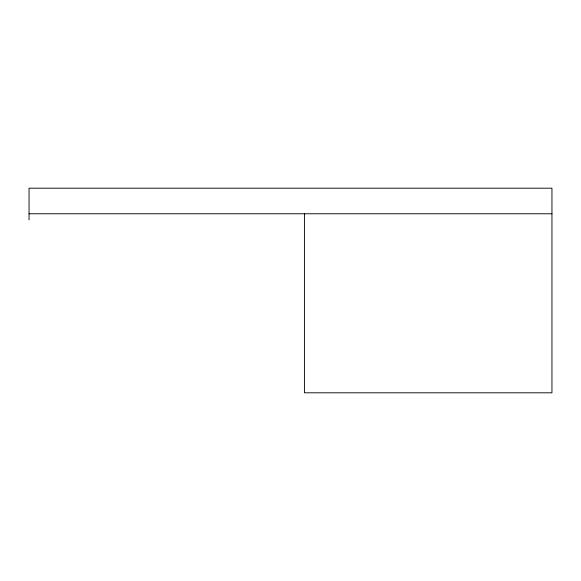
<?xml version="1.0" encoding="UTF-8"?>
<svg xmlns="http://www.w3.org/2000/svg" width="581" height="581" viewBox="0 0 581 581"><rect width="100%" height="100%" fill="white"/><g stroke="black" fill="none" stroke-linecap="round" stroke-linejoin="round"><path stroke-width="0.87" d="M29.05 213.772L551.95 213.772M304.429 213.772L304.429 392.807L551.95 392.807L551.95 188.193L29.05 188.193L29.05 219.909"/></g></svg>
